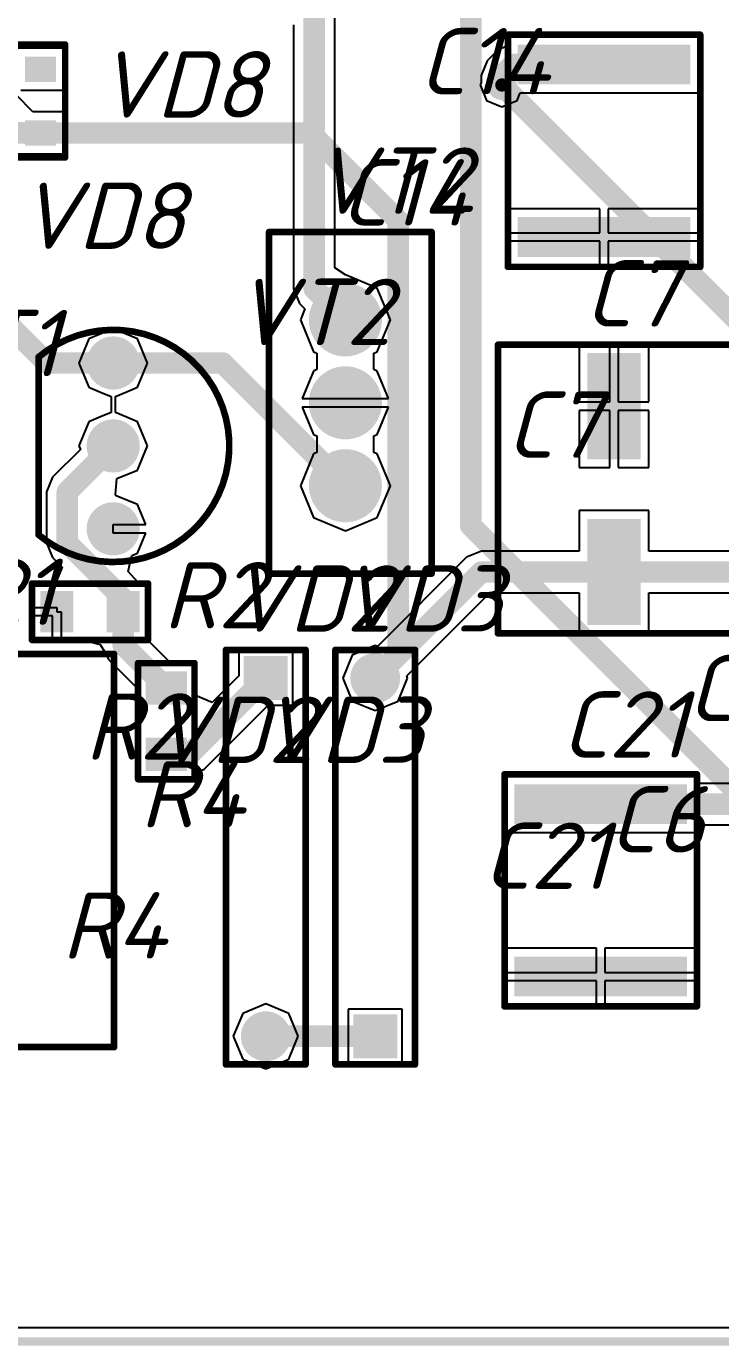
# Model space of a CAD drawing. Header units: millimetres. Extents: x -963 to 6553, y -1367 to 496.
# Drawn here: x -102.58 to -81.65, y 137.27 to 177.04 of the extents above; entities that cross this region are included whole.
import ezdxf

# ---------------------------------------------------------------- set-up
doc = ezdxf.new("R2010")
doc.units = ezdxf.units.MM
doc.header["$LTSCALE"] = 0.5
doc.layers.get('0').update_dxf_attribs({"lineweight": 60})
for name, color, linetype in [('BottomLayer', 5, 'Continuous'), ('MultiLayer', 9, 'Continuous'), ('TopLayer', 1, 'Continuous'), ('TopOverlay', 2, 'Continuous'), ('TopPaste', 8, 'Continuous'), ('ViaHoleLayer', 16, 'Continuous')]:
    doc.layers.add(name, color=color, linetype=linetype)
doc.layers.add('BottomSolder', color=6, linetype='Continuous', plot=False)
doc.styles.get("Standard").update_dxf_attribs({"font": 'isocpeui.ttf', "width": 0.9})

# ---------------------------------------------------------------- blocks, each defined once
blk = doc.blocks.new('C_P______100___63B______________6')
at = {"layer": 'BottomLayer', "const_width": 0.75}
for points in [[(-3.125, 0.075, 1), (-2.375, 0.075, 1)], [(2.375, 0.075, 1), (3.125, 0.075, 1)]]:
    blk.add_lwpolyline(points, format="xyb", close=True, dxfattribs=at)
at = {"layer": 'BottomSolder', "const_width": 0.852}
for points in [[(-3.176, 0.075, 1), (-2.324, 0.075, 1)], [(2.324, 0.075, 1), (3.176, 0.075, 1)]]:
    blk.add_lwpolyline(points, format="xyb", close=True, dxfattribs=at)
at = {"layer": 'MultiLayer', "const_width": 0.75}
for points in [[(-3.125, 0.075, 1), (-2.375, 0.075, 1)], [(2.375, 0.075, 1), (3.125, 0.075, 1)]]:
    blk.add_lwpolyline(points, format="xyb", close=True, dxfattribs=at)
at = {"layer": 'TopLayer', "const_width": 0.75}
for points in [[(-3.125, 0.075, 1), (-2.375, 0.075, 1)], [(2.375, 0.075, 1), (3.125, 0.075, 1)]]:
    blk.add_lwpolyline(points, format="xyb", close=True, dxfattribs=at)
at = {"layer": 'TopOverlay', "const_width": 0.2}
for points in [[(-5.925, -5.925), (-5.925, 5.925)], [(5.925, 5.925), (-5.925, 5.925)], [(5.925, -5.925), (5.925, 5.925)], [(5.925, -5.925), (-5.925, -5.925)]]:
    blk.add_lwpolyline(points, dxfattribs=at)
at = {"layer": 'TopOverlay', "const_width": 0.1}
for points in [[(-5.975, 5.925, 1), (-5.875, 5.925, 1)], [(-5.975, 5.925, 1), (-5.875, 5.925, 1)], [(5.875, 5.925, 1), (5.975, 5.925, 1)], [(5.875, 5.925, 1), (5.975, 5.925, 1)], [(-5.975, -5.925, 1), (-5.875, -5.925, 1)], [(-5.975, -5.925, 1), (-5.875, -5.925, 1)], [(5.875, -5.925, 1), (5.975, -5.925, 1)], [(5.875, -5.925, 1), (5.975, -5.925, 1)]]:
    blk.add_lwpolyline(points, format="xyb", close=True, dxfattribs=at)
blk = doc.blocks.new('C2220_15')
at = {"layer": 'TopLayer'}
for points in [[(-3.2, -2.6), (-2, -2.6), (-3.2, 2.6), (-2, 2.6)], [(2, -2.6), (3.2, -2.6), (2, 2.6), (3.2, 2.6)]]:
    blk.add_solid(points, dxfattribs=at)
at = {"layer": 'TopOverlay', "const_width": 0.2}
for points in [[(-3.5, 2.9), (3.5, 2.9)], [(-3.5, 2.9), (-3.5, -2.9)], [(3.5, 2.9), (3.5, -2.9)], [(-3.5, -2.9), (3.5, -2.9)]]:
    blk.add_lwpolyline(points, dxfattribs=at)
at = {"layer": 'TopOverlay', "const_width": 0.1}
for points in [[(-3.55, 2.9, 1), (-3.45, 2.9, 1)], [(-3.55, 2.9, 1), (-3.45, 2.9, 1)], [(3.45, 2.9, 1), (3.55, 2.9, 1)], [(3.45, 2.9, 1), (3.55, 2.9, 1)], [(-3.55, -2.9, 1), (-3.45, -2.9, 1)], [(-3.55, -2.9, 1), (-3.45, -2.9, 1)], [(3.45, -2.9, 1), (3.55, -2.9, 1)], [(3.45, -2.9, 1), (3.55, -2.9, 1)]]:
    blk.add_lwpolyline(points, format="xyb", close=True, dxfattribs=at)
at = {"layer": 'TopPaste'}
for points in [[(-3.2, -2.6), (-2, -2.6), (-3.2, 2.6), (-2, 2.6)], [(2, -2.6), (3.2, -2.6), (2, 2.6), (3.2, 2.6)]]:
    blk.add_solid(points, dxfattribs=at)
blk = doc.blocks.new('C2220_22')
at = {"layer": 'TopLayer'}
for points in [[(-3.2, -2.6), (-2, -2.6), (-3.2, 2.6), (-2, 2.6)], [(2, -2.6), (3.2, -2.6), (2, 2.6), (3.2, 2.6)]]:
    blk.add_solid(points, dxfattribs=at)
at = {"layer": 'TopOverlay', "const_width": 0.2}
for points in [[(-3.5, 2.9), (3.5, 2.9)], [(-3.5, 2.9), (-3.5, -2.9)], [(3.5, 2.9), (3.5, -2.9)], [(-3.5, -2.9), (3.5, -2.9)]]:
    blk.add_lwpolyline(points, dxfattribs=at)
at = {"layer": 'TopOverlay', "const_width": 0.1}
for points in [[(-3.55, 2.9, 1), (-3.45, 2.9, 1)], [(-3.55, 2.9, 1), (-3.45, 2.9, 1)], [(3.45, 2.9, 1), (3.55, 2.9, 1)], [(3.45, 2.9, 1), (3.55, 2.9, 1)], [(-3.55, -2.9, 1), (-3.45, -2.9, 1)], [(-3.55, -2.9, 1), (-3.45, -2.9, 1)], [(3.45, -2.9, 1), (3.55, -2.9, 1)], [(3.45, -2.9, 1), (3.55, -2.9, 1)]]:
    blk.add_lwpolyline(points, format="xyb", close=True, dxfattribs=at)
at = {"layer": 'TopPaste'}
for points in [[(-3.2, -2.6), (-2, -2.6), (-3.2, 2.6), (-2, 2.6)], [(2, -2.6), (3.2, -2.6), (2, 2.6), (3.2, 2.6)]]:
    blk.add_solid(points, dxfattribs=at)
blk = doc.blocks.new('R0805_28')
at = {"layer": 'TopLayer'}
for points in [[(-1.5, -0.625), (-0.5, -0.625), (-1.5, 0.625), (-0.5, 0.625)], [(0.5, -0.625), (1.5, -0.625), (0.5, 0.625), (1.5, 0.625)]]:
    blk.add_solid(points, dxfattribs=at)
at = {"layer": 'TopOverlay', "const_width": 0.2}
for points in [[(-1.75, 0.85), (1.75, 0.85)], [(-1.75, -0.85), (-1.75, 0.85)], [(1.75, -0.85), (1.75, 0.85)], [(-1.75, -0.85), (1.75, -0.85)]]:
    blk.add_lwpolyline(points, dxfattribs=at)
at = {"layer": 'TopOverlay', "const_width": 0.1}
for points in [[(-1.8, 0.85, 1), (-1.7, 0.85, 1)], [(-1.8, 0.85, 1), (-1.7, 0.85, 1)], [(1.7, 0.85, 1), (1.8, 0.85, 1)], [(1.7, 0.85, 1), (1.8, 0.85, 1)], [(-1.8, -0.85, 1), (-1.7, -0.85, 1)], [(-1.8, -0.85, 1), (-1.7, -0.85, 1)], [(1.7, -0.85, 1), (1.8, -0.85, 1)], [(1.7, -0.85, 1), (1.8, -0.85, 1)]]:
    blk.add_lwpolyline(points, format="xyb", close=True, dxfattribs=at)
at = {"layer": 'TopPaste'}
for points in [[(-1.5, -0.625), (-0.5, -0.625), (-1.5, 0.625), (-0.5, 0.625)], [(0.5, -0.625), (1.5, -0.625), (0.5, 0.625), (1.5, 0.625)]]:
    blk.add_solid(points, dxfattribs=at)
blk = doc.blocks.new('R0805_30')
at = {"layer": 'TopLayer'}
for points in [[(-1.5, -0.625), (-0.5, -0.625), (-1.5, 0.625), (-0.5, 0.625)], [(0.5, -0.625), (1.5, -0.625), (0.5, 0.625), (1.5, 0.625)]]:
    blk.add_solid(points, dxfattribs=at)
at = {"layer": 'TopOverlay', "const_width": 0.2}
for points in [[(1.75, 0.85), (-1.75, 0.85)], [(-1.75, -0.85), (-1.75, 0.85)], [(1.75, -0.85), (1.75, 0.85)], [(1.75, -0.85), (-1.75, -0.85)]]:
    blk.add_lwpolyline(points, dxfattribs=at)
at = {"layer": 'TopOverlay', "const_width": 0.1}
for points in [[(-1.8, 0.85, 1), (-1.7, 0.85, 1)], [(-1.8, 0.85, 1), (-1.7, 0.85, 1)], [(1.7, 0.85, 1), (1.8, 0.85, 1)], [(1.7, 0.85, 1), (1.8, 0.85, 1)], [(-1.8, -0.85, 1), (-1.7, -0.85, 1)], [(-1.8, -0.85, 1), (-1.7, -0.85, 1)], [(1.7, -0.85, 1), (1.8, -0.85, 1)], [(1.7, -0.85, 1), (1.8, -0.85, 1)]]:
    blk.add_lwpolyline(points, format="xyb", close=True, dxfattribs=at)
at = {"layer": 'TopPaste'}
for points in [[(-1.5, -0.625), (-0.5, -0.625), (-1.5, 0.625), (-0.5, 0.625)], [(0.5, -0.625), (1.5, -0.625), (0.5, 0.625), (1.5, 0.625)]]:
    blk.add_solid(points, dxfattribs=at)
blk = doc.blocks.new('VD_BZX_50')
at = {"layer": 'BottomLayer', "const_width": 0.65}
blk.add_lwpolyline([(5.075, 0, 1), (5.725, 0, 1)], format="xyb", close=True, dxfattribs=at)
at = {"layer": 'BottomLayer'}
blk.add_solid([(-4.84, 0.56), (-5.96, 0.56), (-4.84, -0.56), (-5.96, -0.56)], dxfattribs=at)
at = {"layer": 'BottomSolder', "const_width": 0.752}
blk.add_lwpolyline([(5.024, 0, 1), (5.776, 0, 1)], format="xyb", close=True, dxfattribs=at)
at = {"layer": 'BottomSolder'}
blk.add_solid([(-4.738, 0.662), (-6.062, 0.662), (-4.738, -0.662), (-6.062, -0.662)], dxfattribs=at)
at = {"layer": 'MultiLayer', "const_width": 0.65}
blk.add_lwpolyline([(5.075, 0, 1), (5.725, 0, 1)], format="xyb", close=True, dxfattribs=at)
at = {"layer": 'MultiLayer'}
blk.add_solid([(-4.84, 0.56), (-5.96, 0.56), (-4.84, -0.56), (-5.96, -0.56)], dxfattribs=at)
at = {"layer": 'TopLayer', "const_width": 0.65}
blk.add_lwpolyline([(5.075, 0, 1), (5.725, 0, 1)], format="xyb", close=True, dxfattribs=at)
at = {"layer": 'TopLayer'}
blk.add_solid([(-4.84, 0.56), (-5.96, 0.56), (-4.84, -0.56), (-5.96, -0.56)], dxfattribs=at)
at = {"layer": 'TopOverlay', "const_width": 0.2}
for points in [[(-6.25, 1.2), (-6.25, -1.2)], [(-6.25, 1.2), (6.25, 1.2)], [(6.25, 1.2), (6.25, -1.2)], [(-6.25, -1.2), (6.25, -1.2)]]:
    blk.add_lwpolyline(points, dxfattribs=at)
at = {"layer": 'TopOverlay', "const_width": 0.1}
for points in [[(-6.3, 1.2, 1), (-6.2, 1.2, 1)], [(-6.3, 1.2, 1), (-6.2, 1.2, 1)], [(6.2, 1.2, 1), (6.3, 1.2, 1)], [(6.2, 1.2, 1), (6.3, 1.2, 1)], [(-6.3, -1.2, 1), (-6.2, -1.2, 1)], [(-6.3, -1.2, 1), (-6.2, -1.2, 1)], [(6.2, -1.2, 1), (6.3, -1.2, 1)], [(6.2, -1.2, 1), (6.3, -1.2, 1)]]:
    blk.add_lwpolyline(points, format="xyb", close=True, dxfattribs=at)
blk = doc.blocks.new('VD_BAT_55')
at = {"layer": 'TopLayer'}
for points in [[(0.382, 1.37), (-0.382, 1.37), (0.382, 0.443), (-0.382, 0.443)], [(-0.578, -0.443), (-1.342, -0.443), (-0.578, -1.37), (-1.342, -1.37)], [(1.342, -0.443), (0.578, -0.443), (1.342, -1.37), (0.578, -1.37)]]:
    blk.add_solid(points, dxfattribs=at)
at = {"layer": 'TopOverlay', "const_width": 0.2}
for points in [[(-1.7, 1.65), (1.7, 1.65)], [(-1.7, 1.65), (-1.7, -1.65)], [(1.7, 1.65), (1.7, -1.65)], [(-1.7, -1.65), (1.7, -1.65)]]:
    blk.add_lwpolyline(points, dxfattribs=at)
at = {"layer": 'TopOverlay', "const_width": 0.1}
for points in [[(-1.75, 1.65, 1), (-1.65, 1.65, 1)], [(-1.75, 1.65, 1), (-1.65, 1.65, 1)], [(1.65, 1.65, 1), (1.75, 1.65, 1)], [(1.65, 1.65, 1), (1.75, 1.65, 1)], [(-1.75, -1.65, 1), (-1.65, -1.65, 1)], [(-1.75, -1.65, 1), (-1.65, -1.65, 1)], [(1.65, -1.65, 1), (1.75, -1.65, 1)], [(1.65, -1.65, 1), (1.75, -1.65, 1)]]:
    blk.add_lwpolyline(points, format="xyb", close=True, dxfattribs=at)
at = {"layer": 'TopPaste'}
for points in [[(0.382, 1.37), (-0.382, 1.37), (0.382, 0.443), (-0.382, 0.443)], [(-0.578, -0.443), (-1.342, -0.443), (-0.578, -1.37), (-1.342, -1.37)], [(1.342, -0.443), (0.578, -0.443), (1.342, -1.37), (0.578, -1.37)]]:
    blk.add_solid(points, dxfattribs=at)
blk = doc.blocks.new('VT_TO92_59')
at = {"layer": 'BottomLayer', "const_width": 0.7}
for points in [[(-2.85, 0, 1), (-2.15, 0, 1)], [(-0.35, 0, 1), (0.35, 0, 1)], [(2.15, 0, 1), (2.85, 0, 1)]]:
    blk.add_lwpolyline(points, format="xyb", close=True, dxfattribs=at)
at = {"layer": 'BottomSolder', "const_width": 0.802}
for points in [[(-2.901, 0, 1), (-2.099, 0, 1)], [(-0.401, 0, 1), (0.401, 0, 1)], [(2.099, 0, 1), (2.901, 0, 1)]]:
    blk.add_lwpolyline(points, format="xyb", close=True, dxfattribs=at)
at = {"layer": 'MultiLayer', "const_width": 0.7}
for points in [[(-2.85, 0, 1), (-2.15, 0, 1)], [(-0.35, 0, 1), (0.35, 0, 1)], [(2.15, 0, 1), (2.85, 0, 1)]]:
    blk.add_lwpolyline(points, format="xyb", close=True, dxfattribs=at)
at = {"layer": 'TopLayer', "const_width": 0.7}
for points in [[(-2.85, 0, 1), (-2.15, 0, 1)], [(-0.35, 0, 1), (0.35, 0, 1)], [(2.15, 0, 1), (2.85, 0, 1)]]:
    blk.add_lwpolyline(points, format="xyb", close=True, dxfattribs=at)
at = {"layer": 'TopOverlay', "const_width": 0.2}
blk.add_lwpolyline([(-2.681, -2.25, -2.144507), (2.681, -2.25)], format="xyb", dxfattribs=at)
blk.add_lwpolyline([(2.681, -2.25), (-2.681, -2.25)], dxfattribs=at)
at = {"layer": 'TopOverlay', "const_width": 0.1}
for points in [[(-2.731, -2.25, 1), (-2.631, -2.25, 1)], [(-2.731, -2.25, 1), (-2.631, -2.25, 1)], [(2.631, -2.25, 1), (2.731, -2.25, 1)], [(2.631, -2.25, 1), (2.731, -2.25, 1)]]:
    blk.add_lwpolyline(points, format="xyb", close=True, dxfattribs=at)
blk = doc.blocks.new('VT_TO220_60')
at = {"layer": 'BottomLayer', "const_width": 1}
for points in [[(-3, 0, 1), (-2, 0, 1)], [(-0.5, 0, 1), (0.5, 0, 1)], [(2, 0, 1), (3, 0, 1)]]:
    blk.add_lwpolyline(points, format="xyb", close=True, dxfattribs=at)
at = {"layer": 'BottomSolder', "const_width": 1.102}
for points in [[(-3.051, 0, 1), (-1.949, 0, 1)], [(-0.551, 0, 1), (0.551, 0, 1)], [(1.949, 0, 1), (3.051, 0, 1)]]:
    blk.add_lwpolyline(points, format="xyb", close=True, dxfattribs=at)
at = {"layer": 'MultiLayer', "const_width": 1}
for points in [[(-3, 0, 1), (-2, 0, 1)], [(-0.5, 0, 1), (0.5, 0, 1)], [(2, 0, 1), (3, 0, 1)]]:
    blk.add_lwpolyline(points, format="xyb", close=True, dxfattribs=at)
at = {"layer": 'TopLayer', "const_width": 1}
for points in [[(-3, 0, 1), (-2, 0, 1)], [(-0.5, 0, 1), (0.5, 0, 1)], [(2, 0, 1), (3, 0, 1)]]:
    blk.add_lwpolyline(points, format="xyb", close=True, dxfattribs=at)
at = {"layer": 'TopOverlay', "const_width": 0.2}
for points in [[(5.15, 2.6), (-5.15, 2.6)], [(-5.15, -2.3), (-5.15, 2.6)], [(5.15, -2.3), (5.15, 2.6)], [(5.15, -2.3), (-5.15, -2.3)]]:
    blk.add_lwpolyline(points, dxfattribs=at)
at = {"layer": 'TopOverlay', "const_width": 0.1}
for points in [[(-5.2, 2.6, 1), (-5.1, 2.6, 1)], [(-5.2, 2.6, 1), (-5.1, 2.6, 1)], [(5.1, 2.6, 1), (5.2, 2.6, 1)], [(5.1, 2.6, 1), (5.2, 2.6, 1)], [(-5.2, -2.3, 1), (-5.1, -2.3, 1)], [(-5.2, -2.3, 1), (-5.1, -2.3, 1)], [(5.1, -2.3, 1), (5.2, -2.3, 1)], [(5.1, -2.3, 1), (5.2, -2.3, 1)]]:
    blk.add_lwpolyline(points, format="xyb", close=True, dxfattribs=at)
blk = doc.blocks.new('T_________SMD_68')
at = {"layer": 'TopLayer'}
for points in [[(-7.545, 4.53), (-7.545, 5.39), (-8.815, 4.53), (-8.815, 5.39)], [(8.815, 4.53), (8.815, 5.39), (7.545, 4.53), (7.545, 5.39)], [(-7.545, 2.05), (-7.545, 2.91), (-8.815, 2.05), (-8.815, 2.91)], [(8.815, 2.05), (8.815, 2.91), (7.545, 2.05), (7.545, 2.91)], [(-7.545, -0.43), (-7.545, 0.43), (-8.815, -0.43), (-8.815, 0.43)], [(8.815, -0.43), (8.815, 0.43), (7.545, -0.43), (7.545, 0.43)], [(-7.545, -2.91), (-7.545, -2.05), (-8.815, -2.91), (-8.815, -2.05)], [(8.815, -2.91), (8.815, -2.05), (7.545, -2.91), (7.545, -2.05)], [(-7.545, -5.39), (-7.545, -4.53), (-8.815, -5.39), (-8.815, -4.53)], [(8.815, -5.39), (8.815, -4.53), (7.545, -5.39), (7.545, -4.53)]]:
    blk.add_solid(points, dxfattribs=at)
at = {"layer": 'TopOverlay', "const_width": 0.2}
for points in [[(9.1, 6.95), (-9.1, 6.95)], [(-9.1, -6.95), (-9.1, 6.95)], [(9.1, -6.95), (9.1, 6.95)], [(9.1, -6.95), (-9.1, -6.95)]]:
    blk.add_lwpolyline(points, dxfattribs=at)
at = {"layer": 'TopOverlay'}
for points, const_width in [([(-9.15, 6.95, 1), (-9.05, 6.95, 1)], 0.1), ([(-9.15, 6.95, 1), (-9.05, 6.95, 1)], 0.1), ([(9.05, 6.95, 1), (9.15, 6.95, 1)], 0.1), ([(9.05, 6.95, 1), (9.15, 6.95, 1)], 0.1), ([(10.4, -5, 1), (9.6, -5, 1)], 0.2), ([(9.55, -5, 1), (9.65, -5, 1)], 0.1), ([(10.35, -5, 1), (10.45, -5, 1)], 0.1), ([(-9.15, -6.95, 1), (-9.05, -6.95, 1)], 0.1), ([(-9.15, -6.95, 1), (-9.05, -6.95, 1)], 0.1), ([(9.05, -6.95, 1), (9.15, -6.95, 1)], 0.1), ([(9.05, -6.95, 1), (9.15, -6.95, 1)], 0.1)]:
    blk.add_lwpolyline(points, format="xyb", close=True, dxfattribs=dict(at, const_width=const_width))
at = {"layer": 'TopPaste'}
for points in [[(-7.545, 4.53), (-7.545, 5.39), (-8.815, 4.53), (-8.815, 5.39)], [(8.815, 4.53), (8.815, 5.39), (7.545, 4.53), (7.545, 5.39)], [(-7.545, 2.05), (-7.545, 2.91), (-8.815, 2.05), (-8.815, 2.91)], [(8.815, 2.05), (8.815, 2.91), (7.545, 2.05), (7.545, 2.91)], [(-7.545, -0.43), (-7.545, 0.43), (-8.815, -0.43), (-8.815, 0.43)], [(8.815, -0.43), (8.815, 0.43), (7.545, -0.43), (7.545, 0.43)], [(-7.545, -2.91), (-7.545, -2.05), (-8.815, -2.91), (-8.815, -2.05)], [(8.815, -2.91), (8.815, -2.05), (7.545, -2.91), (7.545, -2.05)], [(-7.545, -5.39), (-7.545, -4.53), (-8.815, -5.39), (-8.815, -4.53)], [(8.815, -5.39), (8.815, -4.53), (7.545, -5.39), (7.545, -4.53)]]:
    blk.add_solid(points, dxfattribs=at)
blk = doc.blocks.new('C_P______220___63B___69')
at = {"layer": 'TopLayer'}
for points in [[(-0.9, -0.8), (-0.9, 0.8), (-4.1, -0.8), (-4.1, 0.8)], [(4.1, -0.8), (4.1, 0.8), (0.9, -0.8), (0.9, 0.8)]]:
    blk.add_solid(points, dxfattribs=at)
at = {"layer": 'TopOverlay', "const_width": 0.2}
for points in [[(-4.35, 3.5), (-4.35, -3.7)], [(-4.35, 3.5), (4.35, 3.5)], [(4.35, 3.5), (4.35, -3.7)], [(-4.35, -3.7), (4.35, -3.7)]]:
    blk.add_lwpolyline(points, dxfattribs=at)
at = {"layer": 'TopOverlay', "const_width": 0.1}
for points in [[(-4.4, 3.5, 1), (-4.3, 3.5, 1)], [(-4.4, 3.5, 1), (-4.3, 3.5, 1)], [(4.3, 3.5, 1), (4.4, 3.5, 1)], [(4.3, 3.5, 1), (4.4, 3.5, 1)], [(-4.4, -3.7, 1), (-4.3, -3.7, 1)], [(-4.4, -3.7, 1), (-4.3, -3.7, 1)], [(4.3, -3.7, 1), (4.4, -3.7, 1)], [(4.3, -3.7, 1), (4.4, -3.7, 1)]]:
    blk.add_lwpolyline(points, format="xyb", close=True, dxfattribs=at)
at = {"layer": 'TopPaste'}
for points in [[(-0.9, -0.8), (-0.9, 0.8), (-4.1, -0.8), (-4.1, 0.8)], [(4.1, -0.8), (4.1, 0.8), (0.9, -0.8), (0.9, 0.8)]]:
    blk.add_solid(points, dxfattribs=at)
blk = doc.blocks.new('VD_BZX_71')
at = {"layer": 'BottomLayer', "const_width": 0.65}
blk.add_lwpolyline([(5.075, 0, 1), (5.725, 0, 1)], format="xyb", close=True, dxfattribs=at)
at = {"layer": 'BottomLayer'}
blk.add_solid([(-4.84, 0.56), (-5.96, 0.56), (-4.84, -0.56), (-5.96, -0.56)], dxfattribs=at)
at = {"layer": 'BottomSolder', "const_width": 0.752}
blk.add_lwpolyline([(5.024, 0, 1), (5.776, 0, 1)], format="xyb", close=True, dxfattribs=at)
at = {"layer": 'BottomSolder'}
blk.add_solid([(-4.738, 0.662), (-6.062, 0.662), (-4.738, -0.662), (-6.062, -0.662)], dxfattribs=at)
at = {"layer": 'MultiLayer', "const_width": 0.65}
blk.add_lwpolyline([(5.075, 0, 1), (5.725, 0, 1)], format="xyb", close=True, dxfattribs=at)
at = {"layer": 'MultiLayer'}
blk.add_solid([(-4.84, 0.56), (-5.96, 0.56), (-4.84, -0.56), (-5.96, -0.56)], dxfattribs=at)
at = {"layer": 'TopLayer', "const_width": 0.65}
blk.add_lwpolyline([(5.075, 0, 1), (5.725, 0, 1)], format="xyb", close=True, dxfattribs=at)
at = {"layer": 'TopLayer'}
blk.add_solid([(-4.84, 0.56), (-5.96, 0.56), (-4.84, -0.56), (-5.96, -0.56)], dxfattribs=at)
at = {"layer": 'TopOverlay', "const_width": 0.2}
for points in [[(6.25, 1.2), (-6.25, 1.2)], [(-6.25, -1.2), (-6.25, 1.2)], [(6.25, -1.2), (6.25, 1.2)], [(6.25, -1.2), (-6.25, -1.2)]]:
    blk.add_lwpolyline(points, dxfattribs=at)
at = {"layer": 'TopOverlay', "const_width": 0.1}
for points in [[(-6.3, 1.2, 1), (-6.2, 1.2, 1)], [(-6.3, 1.2, 1), (-6.2, 1.2, 1)], [(6.2, 1.2, 1), (6.3, 1.2, 1)], [(6.2, 1.2, 1), (6.3, 1.2, 1)], [(-6.3, -1.2, 1), (-6.2, -1.2, 1)], [(-6.3, -1.2, 1), (-6.2, -1.2, 1)], [(6.2, -1.2, 1), (6.3, -1.2, 1)], [(6.2, -1.2, 1), (6.3, -1.2, 1)]]:
    blk.add_lwpolyline(points, format="xyb", close=True, dxfattribs=at)

msp = doc.modelspace()

# ---------------------------------------------------------------- linework, layer by layer
at = {"layer": 'BottomLayer', "const_width": 0.65}
for points in [[(-89.183, 161.992), (-89.183, 180.89)], [(-88.244, 175.277), (-80.961, 167.994)], [(-103.103, 173.829), (-94.009, 173.829)], [(-94.009, 173.829), (-91.368, 171.187)], [(-107.663, 172.594), (-101.963, 166.894)], [(-91.368, 158.089), (-91.368, 171.187)], [(-101.963, 166.894), (-99.963, 166.894)], [(-99.963, 166.894), (-96.663, 166.894)], [(-96.663, 166.894), (-92.963, 163.194)], [(-89.183, 161.992), (-79.36, 152.169)], [(-92.063, 157.394), (-91.368, 158.089)], [(-95.363, 146.594), (-92.063, 146.594)]]:
    msp.add_lwpolyline(points, dxfattribs=at)
at = {"layer": 'BottomLayer'}
for points, const_width in [([(-88.419, 175.277, 1), (-88.069, 175.277, 1)], 0.35), ([(-88.406, 175.277, 1), (-88.081, 175.277, 1)], 0.325), ([(-94.172, 173.829, 1), (-93.847, 173.829, 1)], 0.325), ([(-94.172, 173.829, 1), (-93.847, 173.829, 1)], 0.325), ([(-91.53, 171.187, 1), (-91.205, 171.187, 1)], 0.325), ([(-91.53, 171.187, 1), (-91.205, 171.187, 1)], 0.325), ([(-102.126, 166.894, 1), (-101.801, 166.894, 1)], 0.325), ([(-102.126, 166.894, 1), (-101.801, 166.894, 1)], 0.325), ([(-100.126, 166.894, 1), (-99.801, 166.894, 1)], 0.325), ([(-100.126, 166.894, 1), (-99.801, 166.894, 1)], 0.325), ([(-96.826, 166.894, 1), (-96.501, 166.894, 1)], 0.325), ([(-96.826, 166.894, 1), (-96.501, 166.894, 1)], 0.325), ([(-93.126, 163.194, 1), (-92.801, 163.194, 1)], 0.325), ([(-89.346, 161.992, 1), (-89.021, 161.992, 1)], 0.325), ([(-89.346, 161.992, 1), (-89.021, 161.992, 1)], 0.325), ([(-91.53, 158.089, 1), (-91.205, 158.089, 1)], 0.325), ([(-91.53, 158.089, 1), (-91.205, 158.089, 1)], 0.325), ([(-92.226, 157.394, 1), (-91.901, 157.394, 1)], 0.325), ([(-95.526, 146.594, 1), (-95.201, 146.594, 1)], 0.325), ([(-92.226, 146.594, 1), (-91.901, 146.594, 1)], 0.325)]:
    msp.add_lwpolyline(points, format="xyb", close=True, dxfattribs=dict(at, const_width=const_width))
at = {"layer": 'BottomSolder', "const_width": 0.452}
msp.add_lwpolyline([(-88.469, 175.277, 1), (-88.018, 175.277, 1)], format="xyb", close=True, dxfattribs=at)
at = {"layer": 'MultiLayer', "const_width": 0.35}
msp.add_lwpolyline([(-88.419, 175.277, 1), (-88.069, 175.277, 1)], format="xyb", close=True, dxfattribs=at)
at = {"layer": 'MultiLayer', "const_width": 0.254}
msp.add_lwpolyline([(-134.201, 137.394), (-54.201, 137.394)], dxfattribs=at)
at = {"layer": 'TopLayer'}
for p, q in [((-93.277, 169.76), (-93.277, 178.075)), ((-94.53, 177.088), (-94.53, 169.134)), ((-82.309, 176.748), (-88.017, 176.748)), ((-88.017, 176.748), (-88.017, 176.477)), ((-82.309, 175.04), (-82.309, 176.748)), ((-101.439, 176.39), (-102.843, 176.39)), ((-101.439, 175.118), (-101.439, 176.39)), ((-88.357, 176.337), (-88.687, 176.006)), ((-88.017, 176.477), (-88.357, 176.337)), ((-88.687, 176.006), (-88.87, 175.563)), ((-88.87, 175.563), (-88.87, 175.342)), ((-102.752, 175.118), (-101.439, 175.118)), ((-88.87, 175.342), (-88.897, 175.277)), ((-88.897, 175.277), (-88.706, 174.814)), ((-87.781, 174.814), (-87.688, 175.04)), ((-87.688, 175.04), (-82.309, 175.04)), ((-102.386, 174.47), (-102.883, 174.966)), ((-88.706, 174.814), (-88.244, 174.623)), ((-88.244, 174.623), (-87.781, 174.814)), ((-101.439, 174.47), (-102.386, 174.47)), ((-101.439, 173.198), (-101.439, 174.47)), ((-102.874, 173.198), (-101.439, 173.198)), ((-85.29, 171.548), (-88.017, 171.548)), ((-88.017, 171.548), (-88.017, 170.821)), ((-85.29, 170.821), (-85.29, 171.548)), ((-82.309, 171.548), (-85.036, 171.548)), ((-85.036, 171.548), (-85.036, 170.821)), ((-82.309, 170.821), (-82.309, 171.548)), ((-88.017, 170.821), (-85.29, 170.821)), ((-85.036, 170.821), (-82.309, 170.821)), ((-85.29, 170.567), (-88.017, 170.567)), ((-88.017, 170.567), (-88.017, 169.84)), ((-85.29, 169.84), (-85.29, 170.567)), ((-82.309, 170.567), (-85.036, 170.567)), ((-85.036, 170.567), (-85.036, 169.84)), ((-82.309, 169.84), (-82.309, 170.567)), ((-92.963, 169.551), (-93.277, 169.76)), ((-92.004, 169.153), (-92.963, 169.551)), ((-88.017, 169.84), (-85.29, 169.84)), ((-85.036, 169.84), (-82.309, 169.84)), ((-94.53, 169.134), (-94.347, 168.69)), ((-91.606, 168.194), (-92.004, 169.153)), ((-94.347, 168.69), (-94.183, 168.527)), ((-94.183, 168.527), (-94.321, 168.194)), ((-99.963, 167.926), (-100.694, 167.624)), ((-99.233, 167.624), (-99.963, 167.926)), ((-94.321, 168.194), (-93.923, 167.234)), ((-92.004, 167.234), (-91.606, 168.194)), ((-100.694, 167.624), (-100.996, 166.894)), ((-98.931, 166.894), (-99.233, 167.624)), ((-93.923, 167.234), (-93.826, 167.194)), ((-93.826, 167.194), (-93.826, 166.694)), ((-92.101, 167.194), (-92.004, 167.234)), ((-92.101, 166.694), (-92.101, 167.194)), ((-84.99, 167.448), (-85.917, 167.448)), ((-85.917, 167.448), (-85.917, 165.721)), ((-84.99, 165.721), (-84.99, 167.448)), ((-83.809, 167.448), (-84.736, 167.448)), ((-84.736, 167.448), (-84.736, 165.721)), ((-83.809, 165.721), (-83.809, 167.448)), ((-100.996, 166.894), (-100.694, 166.163)), ((-99.233, 166.163), (-98.931, 166.894)), ((-93.826, 166.694), (-93.923, 166.653)), ((-92.004, 166.653), (-92.101, 166.694)), ((-93.923, 166.653), (-94.268, 165.821)), ((-91.659, 165.821), (-92.004, 166.653)), ((-100.694, 166.163), (-100.344, 166.019)), ((-100.344, 166.019), (-100.029, 165.888)), ((-100.029, 165.888), (-100.029, 165.399)), ((-99.898, 165.888), (-99.583, 166.019)), ((-99.898, 165.399), (-99.898, 165.888)), ((-99.583, 166.019), (-99.233, 166.163)), ((-94.268, 165.821), (-92.963, 165.821)), ((-92.963, 165.567), (-94.268, 165.567)), ((-94.268, 165.567), (-93.923, 164.734)), ((-92.963, 165.821), (-91.659, 165.821)), ((-91.659, 165.567), (-92.963, 165.567)), ((-92.004, 164.734), (-91.659, 165.567)), ((-85.917, 165.721), (-84.99, 165.721)), ((-84.736, 165.721), (-83.809, 165.721)), ((-100.694, 165.124), (-100.996, 164.394)), ((-100.344, 165.269), (-100.694, 165.124)), ((-100.029, 165.399), (-100.344, 165.269)), ((-99.583, 165.269), (-99.898, 165.399)), ((-99.233, 165.124), (-99.583, 165.269)), ((-98.931, 164.394), (-99.233, 165.124)), ((-84.99, 165.467), (-85.917, 165.467)), ((-85.917, 165.467), (-85.917, 163.74)), ((-84.99, 163.74), (-84.99, 165.467)), ((-83.809, 165.467), (-84.736, 165.467)), ((-84.736, 165.467), (-84.736, 163.74)), ((-83.809, 163.74), (-83.809, 165.467)), ((-93.923, 164.734), (-93.826, 164.694)), ((-93.826, 164.694), (-93.826, 164.194)), ((-92.101, 164.694), (-92.004, 164.734)), ((-92.101, 164.194), (-92.101, 164.694)), ((-100.953, 164.29), (-101.793, 163.45)), ((-100.996, 164.394), (-100.953, 164.29)), ((-99.233, 163.663), (-98.931, 164.394)), ((-93.923, 164.153), (-94.321, 163.194)), ((-93.826, 164.194), (-93.923, 164.153)), ((-92.004, 164.153), (-92.101, 164.194)), ((-91.606, 163.194), (-92.004, 164.153)), ((-99.851, 163.408), (-99.233, 163.663)), ((-85.917, 163.74), (-84.99, 163.74)), ((-84.736, 163.74), (-83.809, 163.74)), ((-101.793, 163.45), (-101.977, 163.007)), ((-99.89, 162.926), (-99.851, 163.408)), ((-94.321, 163.194), (-93.923, 162.234)), ((-92.004, 162.234), (-91.606, 163.194)), ((-101.977, 163.007), (-101.977, 161.469)), ((-99.874, 162.889), (-99.89, 162.926)), ((-99.233, 162.624), (-99.874, 162.889)), ((-98.983, 162.021), (-99.233, 162.624)), ((-83.809, 162.448), (-85.917, 162.448)), ((-85.917, 162.448), (-85.917, 161.22)), ((-83.809, 161.22), (-83.809, 162.448)), ((-99.963, 161.767), (-99.963, 162.021)), ((-99.963, 162.021), (-98.983, 162.021)), ((-93.923, 162.234), (-92.963, 161.836)), ((-92.963, 161.836), (-92.004, 162.234)), ((-98.983, 161.767), (-99.963, 161.767)), ((-99.233, 161.163), (-98.983, 161.767)), ((-101.977, 161.469), (-101.793, 161.026)), ((-99.401, 161.094), (-99.233, 161.163)), ((-88.863, 161.22), (-89.307, 161.037)), ((-85.917, 161.22), (-88.863, 161.22)), ((-80.928, 161.22), (-83.809, 161.22)), ((-101.793, 161.026), (-101.502, 160.734)), ((-101.502, 160.734), (-101.693, 160.273)), ((-99.508, 160.603), (-99.401, 161.094)), ((-89.307, 161.037), (-91.998, 158.345)), ((-99.215, 160.273), (-99.508, 160.603)), ((-101.693, 160.273), (-102.417, 160.273)), ((-102.417, 160.273), (-102.417, 159.521)), ((-98.909, 160.273), (-99.215, 160.273)), ((-98.909, 158.526), (-98.909, 160.273)), ((-91.112, 157.459), (-88.604, 159.967)), ((-88.604, 159.967), (-85.917, 159.967)), ((-85.917, 159.967), (-85.917, 158.74)), ((-83.809, 158.74), (-83.809, 159.967)), ((-83.809, 159.967), (-81.188, 159.967)), ((-102.417, 159.521), (-101.663, 159.521)), ((-101.663, 159.521), (-101.663, 159.394)), ((-101.79, 159.267), (-102.417, 159.267)), ((-102.417, 159.267), (-102.417, 158.515)), ((-101.79, 158.515), (-101.79, 159.267)), ((-101.663, 159.394), (-101.536, 159.394)), ((-101.536, 159.394), (-101.536, 158.515)), ((-85.917, 158.74), (-83.809, 158.74)), ((-102.417, 158.515), (-101.79, 158.515)), ((-101.536, 158.515), (-100.909, 158.515)), ((-100.909, 158.515), (-100.909, 158.515)), ((-100.909, 158.515), (-100.79, 158.515)), ((-100.79, 158.515), (-100.353, 158.409)), ((-100.353, 158.409), (-100.175, 158.115)), ((-98.231, 157.848), (-98.909, 158.526)), ((-92.063, 158.372), (-92.755, 158.085)), ((-91.998, 158.345), (-92.063, 158.372)), ((-100.175, 158.115), (-100.107, 157.95)), ((-100.107, 157.95), (-99.242, 157.086)), ((-94.549, 158.208), (-96.177, 158.208)), ((-96.177, 158.208), (-96.177, 157.466)), ((-94.549, 156.58), (-94.549, 158.208)), ((-92.755, 158.085), (-93.042, 157.394)), ((-97.484, 157.848), (-98.231, 157.848)), ((-97.484, 156.866), (-97.484, 157.848)), ((-96.177, 157.466), (-96.984, 156.659)), ((-93.042, 157.394), (-92.755, 156.702)), ((-91.371, 156.702), (-91.085, 157.394)), ((-91.085, 157.394), (-91.112, 157.459)), ((-99.242, 157.086), (-99.242, 156.348)), ((-96.984, 156.659), (-97.484, 156.866)), ((-99.242, 156.348), (-99.242, 156.34)), ((-99.242, 156.34), (-99.242, 155.848)), ((-97.22, 154.65), (-95.291, 156.58)), ((-95.291, 156.58), (-94.549, 156.58)), ((-92.755, 156.702), (-92.063, 156.415)), ((-92.063, 156.415), (-91.371, 156.702)), ((-99.242, 155.848), (-99.242, 155.84)), ((-99.242, 155.84), (-99.242, 154.34)), ((-99.242, 154.34), (-97.484, 154.34)), ((-97.484, 154.541), (-97.22, 154.65)), ((-97.484, 154.34), (-97.484, 154.541)), ((-82.409, 154.448), (-88.117, 154.448)), ((-88.117, 154.448), (-88.117, 152.74)), ((-82.409, 154.22), (-82.409, 154.448)), ((-78.938, 154.22), (-82.409, 154.22)), ((-82.409, 152.74), (-82.409, 152.967)), ((-82.409, 152.967), (-79.198, 152.967)), ((-88.117, 152.74), (-82.409, 152.74)), ((-85.39, 149.248), (-88.117, 149.248)), ((-88.117, 149.248), (-88.117, 148.521)), ((-85.39, 148.521), (-85.39, 149.248)), ((-82.409, 149.248), (-85.136, 149.248)), ((-85.136, 149.248), (-85.136, 148.521)), ((-82.409, 148.521), (-82.409, 149.248)), ((-88.117, 148.521), (-85.39, 148.521)), ((-85.136, 148.521), (-82.409, 148.521)), ((-85.39, 148.267), (-88.117, 148.267)), ((-88.117, 148.267), (-88.117, 147.54)), ((-85.39, 147.54), (-85.39, 148.267)), ((-82.409, 148.267), (-85.136, 148.267)), ((-85.136, 148.267), (-85.136, 147.54)), ((-82.409, 147.54), (-82.409, 148.267)), ((-96.055, 147.285), (-96.342, 146.594)), ((-95.363, 147.572), (-96.055, 147.285)), ((-94.671, 147.285), (-95.363, 147.572)), ((-94.385, 146.594), (-94.671, 147.285)), ((-91.249, 147.408), (-92.877, 147.408)), ((-92.877, 147.408), (-92.877, 145.78)), ((-91.249, 145.78), (-91.249, 147.408)), ((-88.117, 147.54), (-85.39, 147.54)), ((-85.136, 147.54), (-82.409, 147.54)), ((-96.342, 146.594), (-96.055, 145.902)), ((-94.671, 145.902), (-94.385, 146.594)), ((-96.055, 145.902), (-95.363, 145.615)), ((-95.363, 145.615), (-94.671, 145.902)), ((-92.877, 145.78), (-91.249, 145.78)), ((-54.613, 137.806), (-133.818, 137.806))]:
    msp.add_line(p, q, dxfattribs=at)
at = {"layer": 'TopLayer', "const_width": 0.65}
for points in [[(-93.903, 169.134), (-93.903, 178.075)], [(-88.244, 175.563), (-87.913, 175.894)], [(-87.913, 175.894), (-85.163, 175.894)], [(-88.244, 175.277), (-88.244, 175.563)], [(-103.098, 173.834), (-102.157, 173.834)], [(-93.903, 169.134), (-92.963, 168.194)], [(-101.35, 163.007), (-99.963, 164.394)], [(-101.35, 161.469), (-101.35, 163.007)], [(-101.35, 161.469), (-99.663, 159.783)], [(-92.063, 157.394), (-88.863, 160.594)], [(-88.863, 160.594), (-84.863, 160.594)], [(-84.863, 160.594), (-80.928, 160.594)], [(-99.663, 159.394), (-99.663, 159.783)], [(-99.663, 158.394), (-99.663, 159.394)], [(-99.663, 158.394), (-98.363, 157.094)], [(-97.663, 155.094), (-95.363, 157.394)], [(-98.363, 155.094), (-97.663, 155.094)], [(-85.263, 153.594), (-78.938, 153.594)]]:
    msp.add_lwpolyline(points, dxfattribs=at)
at = {"layer": 'TopLayer'}
for points, const_width in [([(-88.076, 175.894, 1), (-87.751, 175.894, 1)], 0.325), ([(-88.076, 175.894, 1), (-87.751, 175.894, 1)], 0.325), ([(-85.326, 175.894, 1), (-85.001, 175.894, 1)], 0.325), ([(-88.406, 175.563, 1), (-88.081, 175.563, 1)], 0.325), ([(-88.406, 175.563, 1), (-88.081, 175.563, 1)], 0.325), ([(-88.419, 175.277, 1), (-88.069, 175.277, 1)], 0.35), ([(-88.406, 175.277, 1), (-88.081, 175.277, 1)], 0.325), ([(-102.319, 173.834, 1), (-101.994, 173.834, 1)], 0.325), ([(-94.066, 169.134, 1), (-93.741, 169.134, 1)], 0.325), ([(-94.066, 169.134, 1), (-93.741, 169.134, 1)], 0.325), ([(-93.126, 168.194, 1), (-92.801, 168.194, 1)], 0.325), ([(-100.126, 164.394, 1), (-99.801, 164.394, 1)], 0.325), ([(-101.512, 163.007, 1), (-101.187, 163.007, 1)], 0.325), ([(-101.512, 163.007, 1), (-101.187, 163.007, 1)], 0.325), ([(-101.512, 161.469, 1), (-101.187, 161.469, 1)], 0.325), ([(-101.512, 161.469, 1), (-101.187, 161.469, 1)], 0.325), ([(-89.026, 160.594, 1), (-88.701, 160.594, 1)], 0.325), ([(-89.026, 160.594, 1), (-88.701, 160.594, 1)], 0.325), ([(-85.026, 160.594, 1), (-84.701, 160.594, 1)], 0.325), ([(-85.026, 160.594, 1), (-84.701, 160.594, 1)], 0.325), ([(-99.826, 159.783, 1), (-99.501, 159.783, 1)], 0.325), ([(-99.826, 159.783, 1), (-99.501, 159.783, 1)], 0.325), ([(-99.826, 159.394, 1), (-99.501, 159.394, 1)], 0.325), ([(-99.826, 159.394, 1), (-99.501, 159.394, 1)], 0.325), ([(-99.826, 158.394, 1), (-99.501, 158.394, 1)], 0.325), ([(-99.826, 158.394, 1), (-99.501, 158.394, 1)], 0.325), ([(-95.526, 157.394, 1), (-95.201, 157.394, 1)], 0.325), ([(-92.226, 157.394, 1), (-91.901, 157.394, 1)], 0.325), ([(-98.526, 157.094, 1), (-98.201, 157.094, 1)], 0.325), ([(-98.526, 155.094, 1), (-98.201, 155.094, 1)], 0.325), ([(-97.826, 155.094, 1), (-97.501, 155.094, 1)], 0.325), ([(-97.826, 155.094, 1), (-97.501, 155.094, 1)], 0.325), ([(-85.426, 153.594, 1), (-85.101, 153.594, 1)], 0.325)]:
    msp.add_lwpolyline(points, format="xyb", close=True, dxfattribs=dict(at, const_width=const_width))
at = {"layer": 'ViaHoleLayer', "const_width": 0.2}
msp.add_lwpolyline([(-88.344, 175.277, 1), (-88.144, 175.277, 1)], format="xyb", close=True, dxfattribs=at)

# ---------------------------------------------------------------- block references
for name, p, rotation in [('T_________SMD_68', (-98.863, 187.194), 270), ('C2220_15', (-85.163, 173.294), 90), ('VD_BAT_55', (-103.063, 174.794), 90), ('VT_TO220_60', (-92.963, 165.694), 270), ('VT_TO92_59', (-99.963, 164.394), 270), ('C_P______220___63B___69', (-84.863, 163.094), 90), ('VD_BZX_71', (-95.363, 151.994), 270), ('VD_BZX_50', (-92.063, 151.994), 90), ('C_P______100___63B______________6', (-105.863, 152.194), 270), ('R0805_30', (-98.363, 156.094), 270), ('C2220_22', (-85.263, 150.994), 90)]:
    msp.add_blockref(name, p, dxfattribs=dict(rotation=rotation))
msp.add_blockref('R0805_28', (-100.663, 159.394))

# ---------------------------------------------------------------- texts
at = {"layer": 'TopOverlay'}
for s, p in [('C14', (-90.763, 174.994)), ('VD8', (-100.47, 174.294)), ('VT2', (-93.963, 171.394)), ('C14', (-93.124, 171.036)), ('VD8', (-102.831, 170.336)), ('C7', (-85.763, 167.994)), ('VT2', (-96.324, 167.436)), ('VT1', (-105.963, 166.494)), ('C7', (-88.124, 164.036)), ('R1', (-104.363, 158.994)), ('R2', (-98.463, 158.894)), ('VD2', (-96.463, 158.794)), ('VD3', (-93.163, 158.794)), ('C6', (-82.663, 156.094)), ('R2', (-100.824, 154.936)), ('VD2', (-98.824, 154.836)), ('VD3', (-95.524, 154.836)), ('C21', (-86.463, 154.994)), ('R4', (-99.163, 152.894)), ('C6', (-85.024, 152.136)), ('C21', (-88.824, 151.036)), ('R4', (-101.524, 148.936))]:
    msp.add_text(s, height=2, dxfattribs=at).set_placement(p)

doc.saveas('drawing.dxf')
